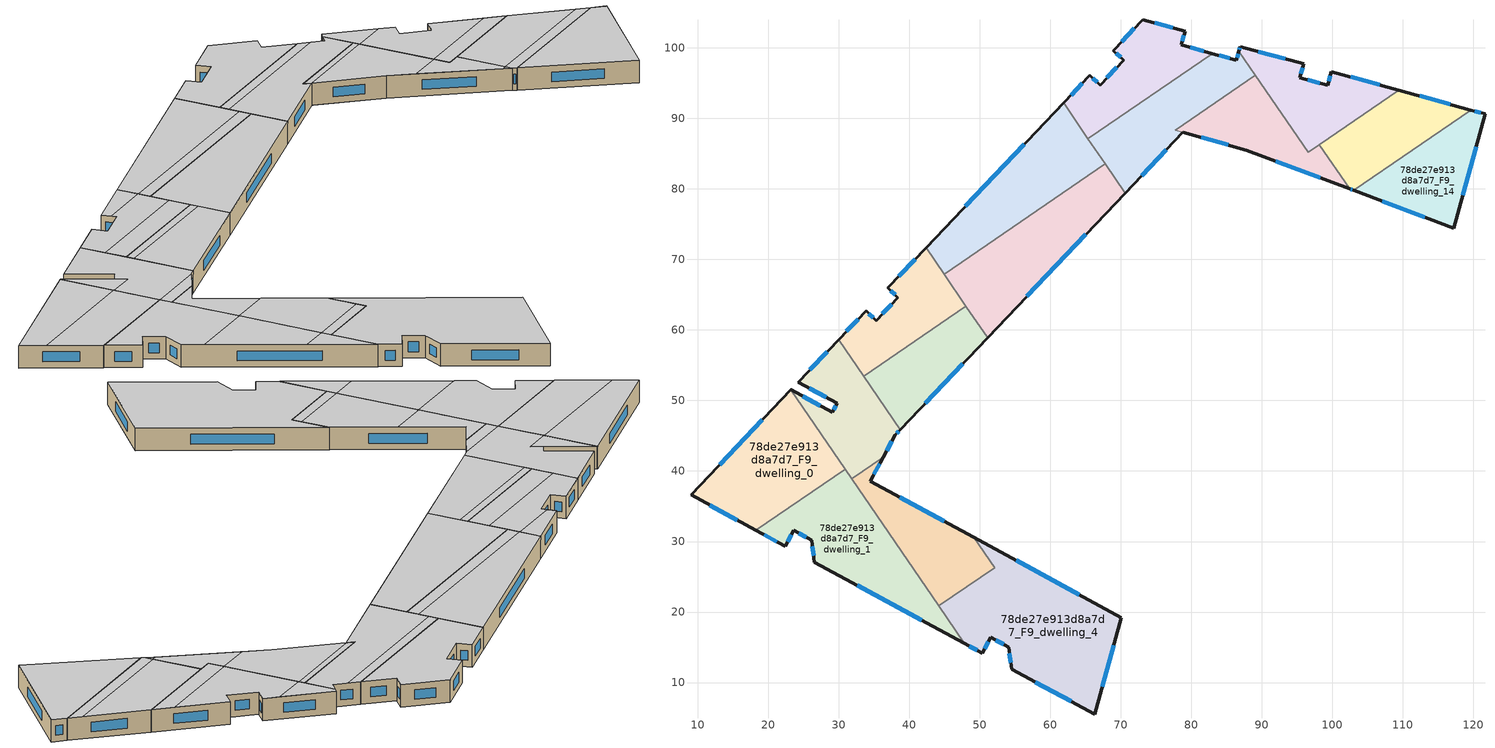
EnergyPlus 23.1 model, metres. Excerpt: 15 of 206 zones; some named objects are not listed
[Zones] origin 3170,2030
78de27e913d8a7d7_F9_dwelling_0
 floor to 78de27e913d8a7d7_F8_dwelling_0 (EU_floor_Construction): 23.24,51.5 30.93,40.26 18.28,31.6 9.08,36.6 z27
 wall outside (EU_wall_Construction): 23.24,51.5 9.08,36.6 18.28,31.6 z27:30
 wall to 78de27e913d8a7d7_F9_dwelling_1 (EU_wall_Construction): 18.28,31.6 30.93,40.26 z27:30
 wall to 78de27e913d8a7d7_F9_dwelling_2 (EU_wall_Construction): 30.93,40.26 23.24,51.5 z27:30
 window (EU_Window_Construction): 11.71,35.17 15.65,33.03 / 19.19,47.24 13.12,40.85 z27.86:29.14
 ceiling to 78de27e913d8a7d7_F10_dwelling_1 (EU_floor_Construction): 30.93,40.26 27.38,45.45 12.07,34.97 18.28,31.6 z30
 ceiling to 78de27e913d8a7d7_F10_dwelling_0 (EU_floor_Construction): 27.38,45.45 23.24,51.5 9.08,36.6 12.07,34.97 z30
78de27e913d8a7d7_F9_dwelling_1
 floor to 78de27e913d8a7d7_F8_dwelling_1 (EU_floor_Construction): 30.93,40.26 47.84,15.54 26.58,27.09 26.16,30.19 23.63,31.59 22.42,29.35 18.28,31.6 z27
 wall outside (EU_wall_Construction): 18.28,31.6 22.42,29.35 23.63,31.59 26.16,30.19 26.58,27.09 47.84,15.54 z27:30
 wall to 78de27e913d8a7d7_F9_dwelling_3 (EU_wall_Construction): 44.19,20.88 31.85,38.91 z27:30
 wall to 78de27e913d8a7d7_F9_dwelling_4 (EU_wall_Construction): 47.84,15.54 44.19,20.88 z27:30
 wall to 78de27e913d8a7d7_F9_dwelling_2 (EU_wall_Construction): 31.85,38.91 30.93,40.26 z27:30
 window (EU_Window_Construction): 19.46,30.96 21.24,29.99 / 32.66,23.79 41.77,18.84 / 26.28,29.31 26.46,27.98 / 24.35,31.19 25.44,30.59 / 22.77,29.99 23.29,30.95 z27.86:29.14
 ceiling to 78de27e913d8a7d7_F10_dwelling_2 (EU_floor_Construction): 37.08,31.27 30.93,40.26 18.28,31.6 22.42,29.35 23.63,31.59 26.16,30.2 26.58,27.09 29.03,25.76 z30
 ceiling to 78de27e913d8a7d7_F10_dwelling_3 (EU_floor_Construction): 43.43,21.99 37.08,31.27 29.03,25.76 40.12,19.73 z30
 ceiling to 78de27e913d8a7d7_F10_dwelling_4 (EU_floor_Construction): 47.84,15.54 43.43,21.99 40.12,19.73 z30
78de27e913d8a7d7_F9_dwelling_10
 floor to 78de27e913d8a7d7_F8_dwelling_10 (EU_floor_Construction): 86.77,99.52 89.11,96.09 77.74,88.31 78.81,88.01 70.64,79.42 65.37,87.13 83.01,99.2 86.41,98.26 z27
 wall outside (EU_wall_Construction): 70.64,79.42 78.81,88.01 / 86.77,99.52 86.41,98.26 83.01,99.2 z27:30
 wall to 78de27e913d8a7d7_F9_dwelling_9 (EU_wall_Construction): 83.01,99.2 65.37,87.13 z27:30
 wall to 78de27e913d8a7d7_F9_dwelling_11 (EU_wall_Construction): 78.82,88.01 77.74,88.31 89.11,96.09 z27:30
 wall to 78de27e913d8a7d7_F9_dwelling_8 (EU_wall_Construction): 67.82,83.54 70.64,79.42 z27:30
 wall to 78de27e913d8a7d7_F9_dwelling_12 (EU_wall_Construction): 89.11,96.09 86.77,99.52 z27:30
 wall to 78de27e913d8a7d7_F9_dwelling_7 (EU_wall_Construction): 65.37,87.13 67.82,83.54 z27:30
 window (EU_Window_Construction): 72.98,81.87 76.48,85.56 / 85.44,98.52 83.98,98.93 / 86.67,99.16 86.52,98.62 z27.86:29.14
 ceiling to 78de27e913d8a7d7_F10_dwelling_10 (EU_floor_Construction): 78.81,88.01 77.74,88.31 89.11,96.09 86.77,99.52 86.41,98.26 84.65,98.74 66.1,86.05 70.64,79.42 z30
 ceiling to 78de27e913d8a7d7_F10_dwelling_9 (EU_floor_Construction): 84.65,98.74 83.01,99.2 65.37,87.13 66.1,86.05 z30
78de27e913d8a7d7_F9_dwelling_11
 floor to 78de27e913d8a7d7_F8_dwelling_11 (EU_floor_Construction): 98.19,86.28 102.49,79.99 87.84,85.51 77.74,88.31 89.11,96.09 96.58,85.18 z27
 wall outside (EU_wall_Construction): 78.82,88.01 87.84,85.51 102.49,79.99 z27:30
 wall to 78de27e913d8a7d7_F9_dwelling_13 (EU_wall_Construction): 102.49,79.99 98.19,86.28 z27:30
 wall to 78de27e913d8a7d7_F9_dwelling_12 (EU_wall_Construction): 98.19,86.28 96.58,85.18 89.11,96.09 z27:30
 window (EU_Window_Construction): 92.03,83.93 98.31,81.57 / 81.39,87.3 85.26,86.23 z27.86:29.14
 ceiling to 78de27e913d8a7d7_F10_dwelling_11 (EU_floor_Construction): 95.33,87 89.59,95.39 78.82,88.02 87.84,85.51 91.27,84.22 z30
 ceiling to 78de27e913d8a7d7_F10_dwelling_12 (EU_floor_Construction): 101.95,80.78 98.19,86.28 96.58,85.18 95.33,87 91.27,84.22 101.39,80.4 z30
 ceiling to 78de27e913d8a7d7_F10_dwelling_10 (EU_floor_Construction): 89.59,95.39 89.11,96.09 77.74,88.31 78.82,88.02 z30
 ceiling to 78de27e913d8a7d7_F10_dwelling_13 (EU_floor_Construction): 102.49,79.99 101.95,80.78 101.39,80.4 z30
78de27e913d8a7d7_F9_dwelling_12
 floor to 78de27e913d8a7d7_F8_dwelling_12 (EU_floor_Construction): 109.46,93.99 96.58,85.18 86.77,99.52 86.96,100.19 95.94,97.71 95.41,95.78 99.34,94.68 99.89,96.63 z27
 wall outside (EU_wall_Construction): 109.46,93.99 99.89,96.63 99.34,94.68 95.41,95.78 95.94,97.71 86.96,100.19 86.77,99.52 z27:30
 wall to 78de27e913d8a7d7_F9_dwelling_13 (EU_wall_Construction): 98.19,86.28 109.46,93.99 z27:30
 window (EU_Window_Construction): 99.73,96.07 99.5,95.24 / 106.73,94.74 102.62,95.87 / 86.9,100 86.82,99.71 / 93.37,98.42 89.52,99.48 / 95.56,96.33 95.79,97.16 / 98.22,95 96.53,95.46 z27.86:29.14
 ceiling to 78de27e913d8a7d7_F10_dwelling_12 (EU_floor_Construction): 109.46,93.99 106.67,94.76 95.33,87 96.58,85.18 z30
 ceiling to 78de27e913d8a7d7_F10_dwelling_10 (EU_floor_Construction): 93.84,98.29 86.96,100.19 86.77,99.52 89.59,95.39 z30
 ceiling to 78de27e913d8a7d7_F10_dwelling_11 (EU_floor_Construction): 106.67,94.76 99.89,96.63 99.34,94.68 95.41,95.78 95.94,97.71 93.84,98.29 89.59,95.39 95.33,87 z30
78de27e913d8a7d7_F9_dwelling_13
 floor to 78de27e913d8a7d7_F8_dwelling_13 (EU_floor_Construction): 119.66,91.18 103.02,79.79 102.49,79.99 98.19,86.28 109.46,93.99 z27
 wall outside (EU_wall_Construction): 119.66,91.18 109.46,93.99 / 102.49,79.99 103.02,79.79 z27:30
 wall to 78de27e913d8a7d7_F9_dwelling_14 (EU_wall_Construction): 103.02,79.79 119.66,91.18 z27:30
 window (EU_Window_Construction): 116.75,91.98 112.38,93.19 / 102.64,79.93 102.87,79.85 z27.86:29.14
 ceiling to 78de27e913d8a7d7_F10_dwelling_13 (EU_floor_Construction): 119.66,91.18 117.87,91.68 101.95,80.78 102.49,79.99 103.02,79.79 z30
 ceiling to 78de27e913d8a7d7_F10_dwelling_12 (EU_floor_Construction): 117.87,91.68 109.46,93.99 98.19,86.28 101.95,80.78 z30
78de27e913d8a7d7_F9_dwelling_14
 floor to 78de27e913d8a7d7_F8_dwelling_14 (EU_floor_Construction): 121.66,90.63 117.21,74.44 103.02,79.79 119.66,91.18 z27
 wall outside (EU_wall_Construction): 103.02,79.79 117.21,74.44 121.66,90.63 119.66,91.18 z27:30
 window (EU_Window_Construction): 121.09,90.79 120.24,91.02 / 118.48,79.07 120.39,86 / 107.07,78.26 113.16,75.97 z27.86:29.14
 ceiling to 78de27e913d8a7d7_F10_dwelling_13 (EU_floor_Construction): 117.21,74.44 121.66,90.63 119.66,91.18 103.02,79.79 z30
78de27e913d8a7d7_F9_dwelling_2
 floor to 78de27e913d8a7d7_F8_dwelling_2 (EU_floor_Construction): 30.01,58.62 38.74,45.86 38.06,45.14 36.34,41.98 31.85,38.91 23.24,51.5 23.26,51.52 29.11,48.33 29.82,49.62 24.3,52.61 z27
 wall outside (EU_wall_Construction): 30.01,58.62 24.3,52.61 29.82,49.62 29.11,48.33 23.26,51.52 23.24,51.5 / 36.34,41.98 38.06,45.14 38.74,45.86 z27:30
 wall to 78de27e913d8a7d7_F9_dwelling_3 (EU_wall_Construction): 31.85,38.91 36.34,41.98 z27:30
 wall to 78de27e913d8a7d7_F9_dwelling_6 (EU_wall_Construction): 38.74,45.86 33.55,53.45 z27:30
 wall to 78de27e913d8a7d7_F9_dwelling_5 (EU_wall_Construction): 33.55,53.45 30.01,58.62 z27:30
 window (EU_Window_Construction): 27.44,49.24 24.93,50.61 / 29.61,49.25 29.31,48.7 / 25.87,51.76 28.24,50.47 / 28.38,56.91 25.93,54.33 / 38.26,45.34 38.55,45.65 / 36.84,42.88 37.57,44.24 z27.86:29.14
 ceiling to 78de27e913d8a7d7_F10_dwelling_0 (EU_floor_Construction): 30.49,47.58 23.26,51.52 23.24,51.5 27.38,45.45 z30
 ceiling to 78de27e913d8a7d7_F10_dwelling_1 (EU_floor_Construction): 38.06,45.14 38.74,45.86 30.01,58.62 24.3,52.61 29.82,49.62 29.11,48.33 30.49,47.58 27.38,45.45 30.93,40.26 z30
 ceiling to 78de27e913d8a7d7_F10_dwelling_2 (EU_floor_Construction): 36.34,41.98 38.06,45.14 30.93,40.26 31.85,38.91 z30
78de27e913d8a7d7_F9_dwelling_3
 floor to 78de27e913d8a7d7_F8_dwelling_3 (EU_floor_Construction): 49.19,30.59 52.12,26.31 44.19,20.88 31.85,38.91 36.34,41.98 34.49,38.57 z27
 wall outside (EU_wall_Construction): 49.19,30.59 34.49,38.57 36.34,41.98 z27:30
 wall to 78de27e913d8a7d7_F9_dwelling_4 (EU_wall_Construction): 44.19,20.88 52.12,26.31 49.19,30.59 z27:30
 window (EU_Window_Construction): 35.02,39.55 35.82,41 / 44.99,32.87 38.69,36.29 z27.86:29.14
 ceiling to 78de27e913d8a7d7_F10_dwelling_3 (EU_floor_Construction): 51.36,27.42 49.19,30.59 41.89,34.56 37.08,31.27 43.43,21.99 z30
 ceiling to 78de27e913d8a7d7_F10_dwelling_2 (EU_floor_Construction): 41.89,34.56 34.49,38.57 36.34,41.98 31.85,38.91 37.08,31.27 z30
 ceiling to 78de27e913d8a7d7_F10_dwelling_4 (EU_floor_Construction): 52.12,26.31 51.36,27.42 43.43,21.99 44.19,20.88 z30
78de27e913d8a7d7_F9_dwelling_4
 floor to 78de27e913d8a7d7_F8_dwelling_4 (EU_floor_Construction): 70.12,19.22 66.34,5.51 66.34,5.49 54.54,11.9 54.12,15.01 51.59,16.4 50.38,14.16 47.84,15.54 44.19,20.88 52.12,26.31 49.19,30.59 z27
 wall outside (EU_wall_Construction): 47.84,15.54 50.38,14.16 51.59,16.4 54.12,15.01 54.54,11.9 66.34,5.49 66.34,5.51 70.12,19.22 49.19,30.59 z27:30
 window (EU_Window_Construction): 52.31,16 53.39,15.4 / 50.72,14.8 51.24,15.76 / 48.57,15.15 49.65,14.56 / 64.14,22.47 55.17,27.34 / 67.42,9.43 69.04,15.31 / 57.91,10.07 62.97,7.32 / 54.24,14.12 54.42,12.79 z27.86:29.14
 ceiling to 78de27e913d8a7d7_F10_dwelling_4 (EU_floor_Construction): 66.34,5.51 70.12,19.22 49.19,30.59 52.12,26.31 44.19,20.88 47.84,15.54 50.38,14.16 51.59,16.4 54.12,15.01 54.54,11.9 66.34,5.49 z30
 roof outside (EU_roof_Construction): 66.34,5.49 66.34,5.51 66.34,5.49 54.54,11.9 54.12,15.01 51.59,16.4 50.38,14.16 47.84,15.54 50.38,14.16 51.59,16.4 54.12,15.01 54.54,11.9 z30
78de27e913d8a7d7_F9_dwelling_5
 floor to 78de27e913d8a7d7_F8_dwelling_5 (EU_floor_Construction): 42.41,71.67 48.07,63.39 33.55,53.45 30.01,58.62 33.9,62.72 35.35,61.33 38.42,64.58 36.98,65.95 z27
 wall outside (EU_wall_Construction): 42.41,71.67 36.98,65.95 38.42,64.58 35.35,61.33 33.9,62.72 30.01,58.62 z27:30
 wall to 78de27e913d8a7d7_F9_dwelling_6 (EU_wall_Construction): 33.55,53.45 48.07,63.39 z27:30
 wall to 78de27e913d8a7d7_F9_dwelling_8 (EU_wall_Construction): 48.07,63.39 44.97,67.92 z27:30
 wall to 78de27e913d8a7d7_F9_dwelling_7 (EU_wall_Construction): 44.97,67.92 42.41,71.67 z27:30
 window (EU_Window_Construction): 37.55,63.65 36.23,62.26 / 37.39,65.56 38.01,64.97 / 40.85,70.04 38.53,67.59 / 32.79,61.55 31.12,59.79 / 34.94,61.73 34.31,62.32 z27.86:29.14
 ceiling to 78de27e913d8a7d7_F10_dwelling_6 (EU_floor_Construction): 46.4,65.83 44.05,69.27 37.91,65.07 38.42,64.58 35.35,61.33 33.9,62.72 30.01,58.62 31.87,55.9 z30
 ceiling to 78de27e913d8a7d7_F10_dwelling_5 (EU_floor_Construction): 44.05,69.27 42.41,71.67 36.98,65.95 37.91,65.07 z30
 ceiling to 78de27e913d8a7d7_F10_dwelling_7 (EU_floor_Construction): 48.07,63.39 46.4,65.83 31.87,55.9 33.55,53.45 z30
78de27e913d8a7d7_F9_dwelling_6
 floor to 78de27e913d8a7d7_F8_dwelling_6 (EU_floor_Construction): 48.07,63.39 51.14,58.9 38.74,45.86 33.55,53.45 z27
 wall outside (EU_wall_Construction): 38.74,45.86 51.14,58.9 z27:30
 wall to 78de27e913d8a7d7_F9_dwelling_8 (EU_wall_Construction): 51.14,58.9 48.07,63.39 z27:30
 window (EU_Window_Construction): 42.29,49.58 47.6,55.17 z27.86:29.14
 ceiling to 78de27e913d8a7d7_F10_dwelling_8 (EU_floor_Construction): 38.74,45.86 51.14,58.9 48.67,62.52 34.14,52.58 z30
 ceiling to 78de27e913d8a7d7_F10_dwelling_7 (EU_floor_Construction): 48.67,62.52 48.07,63.39 33.55,53.45 34.14,52.58 z30
78de27e913d8a7d7_F9_dwelling_7
 floor to 78de27e913d8a7d7_F8_dwelling_7 (EU_floor_Construction): 61.91,92.19 67.82,83.54 44.97,67.92 42.41,71.67 z27
 wall outside (EU_wall_Construction): 61.91,92.19 42.41,71.67 z27:30
 wall to 78de27e913d8a7d7_F9_dwelling_8 (EU_wall_Construction): 44.97,67.92 67.82,83.54 z27:30
 wall to 78de27e913d8a7d7_F9_dwelling_9 (EU_wall_Construction): 65.37,87.13 61.91,92.19 z27:30
 window (EU_Window_Construction): 56.33,86.32 47.98,77.53 z27.86:29.14
 ceiling to 78de27e913d8a7d7_F10_dwelling_5 (EU_floor_Construction): 66.89,84.9 61.91,92.19 42.41,71.67 44.05,69.27 z30
 ceiling to 78de27e913d8a7d7_F10_dwelling_6 (EU_floor_Construction): 67.82,83.54 66.89,84.9 44.05,69.27 44.97,67.92 z30
78de27e913d8a7d7_F9_dwelling_8
 floor to 78de27e913d8a7d7_F8_dwelling_8 (EU_floor_Construction): 67.82,83.54 70.64,79.42 51.14,58.9 44.97,67.92 z27
 wall outside (EU_wall_Construction): 51.14,58.9 70.64,79.42 z27:30
 window (EU_Window_Construction): 56.71,64.76 65.07,73.55 z27.86:29.14
 ceiling adiabatic (EU_roof_Construction): 51.14,58.9 70.64,79.42 67.82,83.54 44.97,67.92 z30
78de27e913d8a7d7_F9_dwelling_9
 floor to 78de27e913d8a7d7_F8_dwelling_9 (EU_floor_Construction): 79.13,102.34 78.61,100.41 83.01,99.2 65.37,87.13 61.91,92.19 65.62,96.1 67.08,94.72 70.43,98.24 68.97,99.62 73.13,104 z27
 wall outside (EU_wall_Construction): 83.01,99.2 78.61,100.41 79.13,102.34 73.13,104 68.97,99.62 70.43,98.24 67.08,94.72 65.62,96.1 61.91,92.19 z27:30
 window (EU_Window_Construction): 69.47,97.24 68.04,95.73 / 69.39,99.23 70.01,98.64 / 71.94,102.75 70.16,100.87 / 77.41,102.81 74.84,103.52 / 78.76,100.96 78.98,101.79 / 81.75,99.54 79.87,100.06 / 64.56,94.98 62.97,93.3 / 66.67,95.12 66.04,95.71 z27.86:29.14
 ceiling to 78de27e913d8a7d7_F10_dwelling_9 (EU_floor_Construction): 83.01,99.2 78.61,100.41 79.13,102.34 73.13,104 68.97,99.62 70.43,98.24 67.08,94.72 65.62,96.1 61.91,92.19 65.37,87.13 z30
[Building]
EU S2 Campaign: North Axis=0; Terrain=City; Solar Distribution=FullExterior
[Site:Location]
Helsinki-Vantaa.AP: Latitude=60.317; Longitude=24.963; Time Zone=2; Elevation=54.6
[SizingPeriod:WeatherFileDays]
AnnualSizingPeriod: Begin Month=1; Begin Day of Month=1; End Month=12; End Day of Month=31; Day of Week for Start Day=Monday; Use Weather File Daylight Saving Period=No; Use Weather File Rain and Snow Indicators=No
[MATERIAL]
EU_InternalMass_Material: Roughness=MediumRough; Thickness=0.1; Conductivity=1; Density=1800; Specific Heat=900; Thermal Absorptance=0.9; Solar Absorptance=0.7; Visible Absorptance=0.7
[MATERIAL:NOMASS] Roughness=MediumRough; Thermal Absorptance=0.9; Solar Absorptance=0.7; Visible Absorptance=0.7
Name | Thermal Resistance
EU_wall_NoMass | 5.91765
EU_roof_NoMass | 11.1778
EU_floor_NoMass | 6.2875
[WINDOWMATERIAL:SIMPLEGLAZINGSYSTEM]
EU_Window_SimpleGlazing: UFactor=0.994035; Solar Heat Gain Coefficient=0.7; Visible Transmittance=0.7
[CONSTRUCTION]
EU_wall_Construction: EU_wall_NoMass
EU_roof_Construction: EU_roof_NoMass
EU_floor_Construction: EU_floor_NoMass
EU_Window_Construction: EU_Window_SimpleGlazing
EU_InternalMass_Construction: EU_InternalMass_Material
[ZONE] Type=1; Multiplier=1; Ceiling Height=autocalculate; Floor Area=autocalculate; Part of Total Floor Area=Yes
Name | Volume
78de27e913d8a7d7_F9_dwelling_0 | 624.926
78de27e913d8a7d7_F9_dwelling_1 | 659.774
78de27e913d8a7d7_F9_dwelling_10 | 500.207
78de27e913d8a7d7_F9_dwelling_11 | 392.593
78de27e913d8a7d7_F9_dwelling_12 | 406.335
78de27e913d8a7d7_F9_dwelling_13 | 413.687
78de27e913d8a7d7_F9_dwelling_14 | 428.219
78de27e913d8a7d7_F9_dwelling_2 | 428.204
78de27e913d8a7d7_F9_dwelling_3 | 428.203
78de27e913d8a7d7_F9_dwelling_4 | 922.953
78de27e913d8a7d7_F9_dwelling_5 | 403.391
78de27e913d8a7d7_F9_dwelling_6 | 386.55
78de27e913d8a7d7_F9_dwelling_7 | 623.516
78de27e913d8a7d7_F9_dwelling_8 | 661.175
78de27e913d8a7d7_F9_dwelling_9 | 428.202
[INTERNALMASS] Construction=EU_InternalMass_Construction
Name | Zone or ZoneList | Surface Area
78de27e913d8a7d7_F9_dwelling_0_EU_InternalMass | 78de27e913d8a7d7_F9_dwelling_0 | 208.308
78de27e913d8a7d7_F9_dwelling_1_EU_InternalMass | 78de27e913d8a7d7_F9_dwelling_1 | 219.925
78de27e913d8a7d7_F9_dwelling_2_EU_InternalMass | 78de27e913d8a7d7_F9_dwelling_2 | 142.735
78de27e913d8a7d7_F9_dwelling_3_EU_InternalMass | 78de27e913d8a7d7_F9_dwelling_3 | 142.735
78de27e913d8a7d7_F9_dwelling_4_EU_InternalMass | 78de27e913d8a7d7_F9_dwelling_4 | 307.651
78de27e913d8a7d7_F9_dwelling_5_EU_InternalMass | 78de27e913d8a7d7_F9_dwelling_5 | 134.463
78de27e913d8a7d7_F9_dwelling_6_EU_InternalMass | 78de27e913d8a7d7_F9_dwelling_6 | 128.85
78de27e913d8a7d7_F9_dwelling_7_EU_InternalMass | 78de27e913d8a7d7_F9_dwelling_7 | 207.839
78de27e913d8a7d7_F9_dwelling_8_EU_InternalMass | 78de27e913d8a7d7_F9_dwelling_8 | 220.392
78de27e913d8a7d7_F9_dwelling_9_EU_InternalMass | 78de27e913d8a7d7_F9_dwelling_9 | 142.734
78de27e913d8a7d7_F9_dwelling_10_EU_InternalMass | 78de27e913d8a7d7_F9_dwelling_10 | 166.741
78de27e913d8a7d7_F9_dwelling_11_EU_InternalMass | 78de27e913d8a7d7_F9_dwelling_11 | 130.891
78de27e913d8a7d7_F9_dwelling_12_EU_InternalMass | 78de27e913d8a7d7_F9_dwelling_12 | 135.445
78de27e913d8a7d7_F9_dwelling_13_EU_InternalMass | 78de27e913d8a7d7_F9_dwelling_13 | 137.898
78de27e913d8a7d7_F9_dwelling_14_EU_InternalMass | 78de27e913d8a7d7_F9_dwelling_14 | 142.74
[OTHEREQUIPMENT] Fuel Type=Electricity; Design Level Calculation Method=Watts/Area; Power per Zone Floor Area=1; Fraction Latent=0; Fraction Radiant=0; Fraction Lost=0; Carbon Dioxide Generation Rate=0; EndUse Subcategory=EU_Step8_InternalGains
Name | Zone or ZoneList or Space or SpaceList | Schedule
EU_Step8_InternalGain_78de27e913d8a7d7_F9_dwelling_0_f000 | 78de27e913d8a7d7_F9_dwelling_0 | EU_Step8_GainSchedule_78de27e913d8a7d7_F9_dwelling_0_f000
EU_Step8_InternalGain_78de27e913d8a7d7_F9_dwelling_1_f000 | 78de27e913d8a7d7_F9_dwelling_1 | EU_Step8_GainSchedule_78de27e913d8a7d7_F9_dwelling_1_f000
EU_Step8_InternalGain_78de27e913d8a7d7_F9_dwelling_2_f000 | 78de27e913d8a7d7_F9_dwelling_2 | EU_Step8_GainSchedule_78de27e913d8a7d7_F9_dwelling_2_f000
EU_Step8_InternalGain_78de27e913d8a7d7_F9_dwelling_3_f000 | 78de27e913d8a7d7_F9_dwelling_3 | EU_Step8_GainSchedule_78de27e913d8a7d7_F9_dwelling_3_f000
EU_Step8_InternalGain_78de27e913d8a7d7_F9_dwelling_4_f000 | 78de27e913d8a7d7_F9_dwelling_4 | EU_Step8_GainSchedule_78de27e913d8a7d7_F9_dwelling_4_f000
EU_Step8_InternalGain_78de27e913d8a7d7_F9_dwelling_5_f000 | 78de27e913d8a7d7_F9_dwelling_5 | EU_Step8_GainSchedule_78de27e913d8a7d7_F9_dwelling_5_f000
EU_Step8_InternalGain_78de27e913d8a7d7_F9_dwelling_6_f000 | 78de27e913d8a7d7_F9_dwelling_6 | EU_Step8_GainSchedule_78de27e913d8a7d7_F9_dwelling_6_f000
EU_Step8_InternalGain_78de27e913d8a7d7_F9_dwelling_7_f000 | 78de27e913d8a7d7_F9_dwelling_7 | EU_Step8_GainSchedule_78de27e913d8a7d7_F9_dwelling_7_f000
EU_Step8_InternalGain_78de27e913d8a7d7_F9_dwelling_8_f000 | 78de27e913d8a7d7_F9_dwelling_8 | EU_Step8_GainSchedule_78de27e913d8a7d7_F9_dwelling_8_f000
EU_Step8_InternalGain_78de27e913d8a7d7_F9_dwelling_9_f000 | 78de27e913d8a7d7_F9_dwelling_9 | EU_Step8_GainSchedule_78de27e913d8a7d7_F9_dwelling_9_f000
EU_Step8_InternalGain_78de27e913d8a7d7_F9_dwelling_10_f000 | 78de27e913d8a7d7_F9_dwelling_10 | EU_Step8_GainSchedule_78de27e913d8a7d7_F9_dwelling_10_f000
EU_Step8_InternalGain_78de27e913d8a7d7_F9_dwelling_11_f000 | 78de27e913d8a7d7_F9_dwelling_11 | EU_Step8_GainSchedule_78de27e913d8a7d7_F9_dwelling_11_f000
EU_Step8_InternalGain_78de27e913d8a7d7_F9_dwelling_12_f000 | 78de27e913d8a7d7_F9_dwelling_12 | EU_Step8_GainSchedule_78de27e913d8a7d7_F9_dwelling_12_f000
EU_Step8_InternalGain_78de27e913d8a7d7_F9_dwelling_13_f000 | 78de27e913d8a7d7_F9_dwelling_13 | EU_Step8_GainSchedule_78de27e913d8a7d7_F9_dwelling_13_f000
EU_Step8_InternalGain_78de27e913d8a7d7_F9_dwelling_14_f000 | 78de27e913d8a7d7_F9_dwelling_14 | EU_Step8_GainSchedule_78de27e913d8a7d7_F9_dwelling_14_f000
[ZONEVENTILATION:DESIGNFLOWRATE] Schedule=EU_AlwaysOn; Design Flow Rate Calculation Method=AirChanges/Hour; Air Changes per Hour=0.596421; Ventilation Type=Natural; Fan Pressure Rise=0; Fan Total Efficiency=1; Constant Term Coefficient=1; Temperature Term Coefficient=0; Velocity Term Coefficient=0; Velocity Squared Term Coefficient=0; Minimum Indoor Temperature=-100; Maximum Indoor Temperature=100; Delta Temperature=-100; Minimum Outdoor Temperature=-100; Maximum Outdoor Temperature=100; Maximum Wind Speed=40
Name | Zone or ZoneList or Space or SpaceList
EU_ConstantAir_78de27e913d8a7d7_F9_dwelling_0 | 78de27e913d8a7d7_F9_dwelling_0
EU_ConstantAir_78de27e913d8a7d7_F9_dwelling_1 | 78de27e913d8a7d7_F9_dwelling_1
EU_ConstantAir_78de27e913d8a7d7_F9_dwelling_2 | 78de27e913d8a7d7_F9_dwelling_2
EU_ConstantAir_78de27e913d8a7d7_F9_dwelling_3 | 78de27e913d8a7d7_F9_dwelling_3
EU_ConstantAir_78de27e913d8a7d7_F9_dwelling_4 | 78de27e913d8a7d7_F9_dwelling_4
EU_ConstantAir_78de27e913d8a7d7_F9_dwelling_5 | 78de27e913d8a7d7_F9_dwelling_5
EU_ConstantAir_78de27e913d8a7d7_F9_dwelling_6 | 78de27e913d8a7d7_F9_dwelling_6
EU_ConstantAir_78de27e913d8a7d7_F9_dwelling_7 | 78de27e913d8a7d7_F9_dwelling_7
EU_ConstantAir_78de27e913d8a7d7_F9_dwelling_8 | 78de27e913d8a7d7_F9_dwelling_8
EU_ConstantAir_78de27e913d8a7d7_F9_dwelling_9 | 78de27e913d8a7d7_F9_dwelling_9
EU_ConstantAir_78de27e913d8a7d7_F9_dwelling_10 | 78de27e913d8a7d7_F9_dwelling_10
EU_ConstantAir_78de27e913d8a7d7_F9_dwelling_11 | 78de27e913d8a7d7_F9_dwelling_11
EU_ConstantAir_78de27e913d8a7d7_F9_dwelling_12 | 78de27e913d8a7d7_F9_dwelling_12
EU_ConstantAir_78de27e913d8a7d7_F9_dwelling_13 | 78de27e913d8a7d7_F9_dwelling_13
EU_ConstantAir_78de27e913d8a7d7_F9_dwelling_14 | 78de27e913d8a7d7_F9_dwelling_14
[HVACTEMPLATE:ZONE:IDEALLOADSAIRSYSTEM] System Availability Schedule=EU_AlwaysOn; Maximum Heating Supply Air Temperature=50; Minimum Cooling Supply Air Temperature=13; Maximum Heating Supply Air Humidity Ratio=0.0156; Minimum Cooling Supply Air Humidity Ratio=0.0077; Heating Limit=NoLimit; Cooling Limit=NoLimit; Heating Availability Schedule=EU_AlwaysOn; Cooling Availability Schedule=EU_CoolingOff; Dehumidification Control Type=ConstantSensibleHeatRatio; Cooling Sensible Heat Ratio=0.7; Dehumidification Setpoint=60; Humidification Control Type=None; Humidification Setpoint=30; Outdoor Air Method=None; Outdoor Air Flow Rate per Person=0.00944; Outdoor Air Flow Rate per Zone Floor Area=0; Outdoor Air Flow Rate per Zone=0; Demand Controlled Ventilation Type=None; Outdoor Air Economizer Type=NoEconomizer; Heat Recovery Type=None; Sensible Heat Recovery Effectiveness=0.7; Latent Heat Recovery Effectiveness=0.65
Name | Template Thermostat
78de27e913d8a7d7_F9_dwelling_0 | EU_HeatOnly_78de27e913d8a7d7_F9_dwelling_0
78de27e913d8a7d7_F9_dwelling_1 | EU_HeatOnly_78de27e913d8a7d7_F9_dwelling_1
78de27e913d8a7d7_F9_dwelling_2 | EU_HeatOnly_78de27e913d8a7d7_F9_dwelling_2
78de27e913d8a7d7_F9_dwelling_3 | EU_HeatOnly_78de27e913d8a7d7_F9_dwelling_3
78de27e913d8a7d7_F9_dwelling_4 | EU_HeatOnly_78de27e913d8a7d7_F9_dwelling_4
78de27e913d8a7d7_F9_dwelling_5 | EU_HeatOnly_78de27e913d8a7d7_F9_dwelling_5
78de27e913d8a7d7_F9_dwelling_6 | EU_HeatOnly_78de27e913d8a7d7_F9_dwelling_6
78de27e913d8a7d7_F9_dwelling_7 | EU_HeatOnly_78de27e913d8a7d7_F9_dwelling_7
78de27e913d8a7d7_F9_dwelling_8 | EU_HeatOnly_78de27e913d8a7d7_F9_dwelling_8
78de27e913d8a7d7_F9_dwelling_9 | EU_HeatOnly_78de27e913d8a7d7_F9_dwelling_9
78de27e913d8a7d7_F9_dwelling_10 | EU_HeatOnly_78de27e913d8a7d7_F9_dwelling_10
78de27e913d8a7d7_F9_dwelling_11 | EU_HeatOnly_78de27e913d8a7d7_F9_dwelling_11
78de27e913d8a7d7_F9_dwelling_12 | EU_HeatOnly_78de27e913d8a7d7_F9_dwelling_12
78de27e913d8a7d7_F9_dwelling_13 | EU_HeatOnly_78de27e913d8a7d7_F9_dwelling_13
78de27e913d8a7d7_F9_dwelling_14 | EU_HeatOnly_78de27e913d8a7d7_F9_dwelling_14
[SIZING:ZONE] Zone Cooling Design Supply Air Temperature Input Method=SupplyAirTemperature; Zone Cooling Design Supply Air Temperature=13; Zone Heating Design Supply Air Temperature Input Method=SupplyAirTemperature; Zone Heating Design Supply Air Temperature=50; Zone Cooling Design Supply Air Humidity Ratio=0.008; Zone Heating Design Supply Air Humidity Ratio=0.008; Cooling Design Air Flow Method=DesignDay; Cooling Design Air Flow Rate=0; Cooling Minimum Air Flow per Zone Floor Area=0.000762; Cooling Minimum Air Flow=0; Cooling Minimum Air Flow Fraction=0.2; Heating Design Air Flow Method=DesignDay; Heating Design Air Flow Rate=0; Heating Maximum Air Flow per Zone Floor Area=0.002032; Heating Maximum Air Flow=0.141576; Heating Maximum Air Flow Fraction=0.3; Account for Dedicated Outdoor Air System=No; Dedicated Outdoor Air System Control Strategy=NeutralSupplyAir; Dedicated Outdoor Air Low Setpoint Temperature for Design=autosize; Dedicated Outdoor Air High Setpoint Temperature for Design=autosize; Zone Load Sizing Method=Sensible Load Only No Latent Load; Zone Latent Cooling Design Supply Air Humidity Ratio Input Method=HumidityRatioDifference; Zone Cooling Design Supply Air Humidity Ratio Difference=0.005; Zone Latent Heating Design Supply Air Humidity Ratio Input Method=HumidityRatioDifference; Zone Humidification Design Supply Air Humidity Ratio Difference=0.005
78de27e913d8a7d7_F9_dwelling_0; 78de27e913d8a7d7_F9_dwelling_1; 78de27e913d8a7d7_F9_dwelling_2; 78de27e913d8a7d7_F9_dwelling_3; 78de27e913d8a7d7_F9_dwelling_4; 78de27e913d8a7d7_F9_dwelling_5; 78de27e913d8a7d7_F9_dwelling_6; 78de27e913d8a7d7_F9_dwelling_7; 78de27e913d8a7d7_F9_dwelling_8; 78de27e913d8a7d7_F9_dwelling_9; 78de27e913d8a7d7_F9_dwelling_10; 78de27e913d8a7d7_F9_dwelling_11; 78de27e913d8a7d7_F9_dwelling_12; 78de27e913d8a7d7_F9_dwelling_13; 78de27e913d8a7d7_F9_dwelling_14
[SCHEDULE:CONSTANT]
Name | Hourly Value
EU_AlwaysOn | 1
EU_CoolingOff | 0
[SCHEDULE:FILE] Column Number=1; Rows to Skip at Top=0; Number of Hours of Data=8760; Column Separator=Comma; Interpolate to Timestep=No; Minutes per Item=60; Adjust Schedule for Daylight Savings=Yes
Name | File
EU_Step8_GainSchedule_78de27e913d8a7d7_F9_dwelling_0_f000 | ../../schedules/78de27e913d8a7d7/78de27e913d8a7d7_F9_dwelling_0_f000_gain.csv
EU_Step8_GainSchedule_78de27e913d8a7d7_F9_dwelling_1_f000 | ../../schedules/78de27e913d8a7d7/78de27e913d8a7d7_F9_dwelling_1_f000_gain.csv
EU_Step8_GainSchedule_78de27e913d8a7d7_F9_dwelling_2_f000 | ../../schedules/78de27e913d8a7d7/78de27e913d8a7d7_F9_dwelling_2_f000_gain.csv
EU_Step8_GainSchedule_78de27e913d8a7d7_F9_dwelling_3_f000 | ../../schedules/78de27e913d8a7d7/78de27e913d8a7d7_F9_dwelling_3_f000_gain.csv
EU_Step8_GainSchedule_78de27e913d8a7d7_F9_dwelling_4_f000 | ../../schedules/78de27e913d8a7d7/78de27e913d8a7d7_F9_dwelling_4_f000_gain.csv
EU_Step8_GainSchedule_78de27e913d8a7d7_F9_dwelling_5_f000 | ../../schedules/78de27e913d8a7d7/78de27e913d8a7d7_F9_dwelling_5_f000_gain.csv
EU_Step8_GainSchedule_78de27e913d8a7d7_F9_dwelling_6_f000 | ../../schedules/78de27e913d8a7d7/78de27e913d8a7d7_F9_dwelling_6_f000_gain.csv
EU_Step8_GainSchedule_78de27e913d8a7d7_F9_dwelling_7_f000 | ../../schedules/78de27e913d8a7d7/78de27e913d8a7d7_F9_dwelling_7_f000_gain.csv
EU_Step8_GainSchedule_78de27e913d8a7d7_F9_dwelling_8_f000 | ../../schedules/78de27e913d8a7d7/78de27e913d8a7d7_F9_dwelling_8_f000_gain.csv
EU_Step8_GainSchedule_78de27e913d8a7d7_F9_dwelling_9_f000 | ../../schedules/78de27e913d8a7d7/78de27e913d8a7d7_F9_dwelling_9_f000_gain.csv
EU_Step8_GainSchedule_78de27e913d8a7d7_F9_dwelling_10_f000 | ../../schedules/78de27e913d8a7d7/78de27e913d8a7d7_F9_dwelling_10_f000_gain.csv
EU_Step8_GainSchedule_78de27e913d8a7d7_F9_dwelling_11_f000 | ../../schedules/78de27e913d8a7d7/78de27e913d8a7d7_F9_dwelling_11_f000_gain.csv
EU_Step8_GainSchedule_78de27e913d8a7d7_F9_dwelling_12_f000 | ../../schedules/78de27e913d8a7d7/78de27e913d8a7d7_F9_dwelling_12_f000_gain.csv
EU_Step8_GainSchedule_78de27e913d8a7d7_F9_dwelling_13_f000 | ../../schedules/78de27e913d8a7d7/78de27e913d8a7d7_F9_dwelling_13_f000_gain.csv
EU_Step8_GainSchedule_78de27e913d8a7d7_F9_dwelling_14_f000 | ../../schedules/78de27e913d8a7d7/78de27e913d8a7d7_F9_dwelling_14_f000_gain.csv
